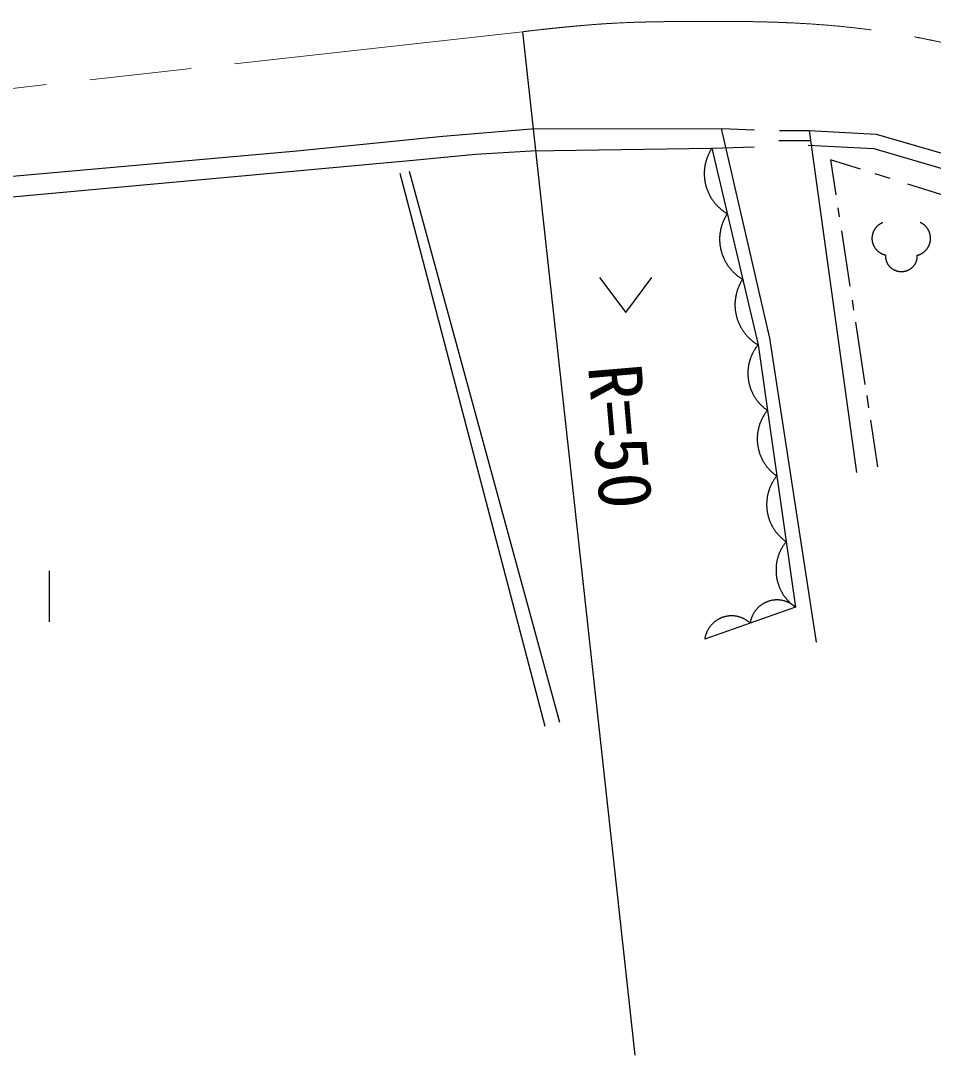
# Model space of a CAD drawing. Units: millimetres, scale not verified. Extents: x 40000 to 680000, y 20000 to 380000.
# Drawn here: x 145487 to 176815, y 282518 to 318051 of the extents above; entities that cross this region are included whole.
import ezdxf
from ezdxf.enums import TextEntityAlignment as Align

# ---------------------------------------------------------------- set-up
doc = ezdxf.new("R2010")
doc.units = ezdxf.units.MM
doc.header["$LTSCALE"] = 1000
doc.linetypes.add('CHAIN', pattern=[18.5, 12, -1.5, 3.5, -1.5])
for name, color, linetype, lineweight in [('M-BGD', 7, 'Continuous', 25), ('M-BMK', 2, 'CHAIN', 13), ('M-BMK-SRVR', 3, 'Continuous', 25)]:
    doc.layers.add(name, color=color, linetype=linetype, lineweight=lineweight)
doc.styles.add('ＭＳ ゴシック', font='')
doc.styles.get('ＭＳ ゴシック').set_extended_font_data('MS Gothic')

msp = doc.modelspace()

# ---------------------------------------------------------------- linework, layer by layer
at = {"layer": 'M-BGD'}
for p, q in [((159979, 314089), (163010, 314339)), ((163010, 314339), (169548, 314343)), ((171204, 307145), (169548, 314343)), ((169548, 314343), (170676, 314297)), ((171530, 314278), (172549, 314278)), ((172549, 314278), (174184, 302535)), ((172549, 314278), (174857, 314158)), ((174857, 314158), (181220, 312292)), ((154966, 313577), (159979, 314089)), ((171514, 313936), (172598, 313932)), ((172523, 313779), (174772, 313662)), ((132106, 311545), (154966, 313577)), ((158718, 313241), (161096, 313472)), ((161096, 313472), (163010, 313577)), ((163010, 313577), (169217, 313677)), ((169217, 313677), (170671, 313724)), ((169217, 313677), (170799, 306920)), ((174772, 313662), (181065, 311817)), ((132178, 310808), (158334, 313206)), ((158334, 313206), (158718, 313241)), ((174310, 312951), (173287, 313273)), ((173287, 313273), (173471, 312072)), ((158500, 312812), (163482, 293824)), ((158827, 312878), (163980, 293954)), ((175330, 312631), (174821, 312791)), ((178207, 311726), (175942, 312438)), ((173540, 311624), (173587, 311314)), ((173661, 310832), (173951, 308939)), ((165358, 309233), (166258, 308033)), ((166258, 308033), (167158, 309233)), ((174026, 308450), (174078, 308112)), ((174142, 307694), (174469, 305561)), ((172809, 296712), (171204, 307145)), ((170799, 306920), (172087, 297907)), ((174528, 305175), (174593, 304751)), ((174657, 304332), (174903, 302726)), ((146472, 297405), (146472, 299155)), ((172087, 297907), (168969, 296813))]:
    msp.add_line(p, q, dxfattribs=at)
for points in [[(169217, 313677), (169201, 313654), (169186, 313630), (169172, 313606), (169158, 313581), (169144, 313557), (169131, 313532), (169118, 313507), (169106, 313482), (169094, 313456), (169083, 313430), (169072, 313404), (169061, 313378), (169051, 313352), (169041, 313325), (169032, 313299), (169024, 313272), (169016, 313245), (169008, 313218), (169001, 313191), (168994, 313163), (168988, 313136), (168982, 313108), (168977, 313080), (168972, 313053), (168968, 313025), (168964, 312997), (168961, 312969), (168958, 312941), (168956, 312913), (168954, 312885), (168953, 312857), (168952, 312828), (168952, 312800), (168952, 312772), (168953, 312744), (168954, 312716), (168956, 312688), (168958, 312660), (168961, 312632), (168964, 312604), (168968, 312576), (168972, 312548), (168976, 312520), (168982, 312492), (168987, 312465), (168994, 312437), (169000, 312410), (169007, 312383), (169015, 312356), (169023, 312329), (169032, 312302), (169041, 312275), (169050, 312249), (169060, 312222), (169071, 312196), (169082, 312170), (169093, 312144), (169105, 312119), (169117, 312093), (169130, 312068), (169143, 312043), (169157, 312019), (169171, 311994), (169185, 311970), (169200, 311946), (169216, 311923), (169231, 311899), (169247, 311876), (169264, 311854), (169281, 311831), (169298, 311809), (169316, 311787), (169334, 311765), (169353, 311744), (169372, 311723), (169391, 311703), (169411, 311683), (169431, 311663), (169451, 311643), (169472, 311624), (169493, 311605), (169514, 311587), (169536, 311569), (169558, 311551), (169580, 311534), (169603, 311517), (169625, 311501), (169649, 311485), (169672, 311469), (169696, 311454), (169720, 311439), (169744, 311425)], [(169744, 311425), (169729, 311401), (169714, 311378), (169699, 311353), (169685, 311329), (169671, 311304), (169658, 311279), (169645, 311254), (169633, 311229), (169621, 311204), (169610, 311178), (169599, 311152), (169588, 311126), (169578, 311099), (169569, 311073), (169560, 311046), (169551, 311019), (169543, 310992), (169535, 310965), (169528, 310938), (169521, 310911), (169515, 310883), (169509, 310856), (169504, 310828), (169499, 310800), (169495, 310772), (169491, 310744), (169488, 310716), (169485, 310688), (169483, 310660), (169481, 310632), (169480, 310604), (169479, 310576), (169479, 310548), (169479, 310520), (169480, 310491), (169481, 310463), (169483, 310435), (169485, 310407), (169488, 310379), (169491, 310351), (169495, 310323), (169499, 310295), (169504, 310268), (169509, 310240), (169515, 310212), (169521, 310185), (169527, 310157), (169535, 310130), (169542, 310103), (169550, 310076), (169559, 310049), (169568, 310023), (169578, 309996), (169588, 309970), (169598, 309944), (169609, 309918), (169620, 309892), (169632, 309866), (169644, 309841), (169657, 309816), (169670, 309791), (169684, 309766), (169698, 309742), (169713, 309718), (169728, 309694), (169743, 309670), (169759, 309647), (169775, 309624), (169791, 309601), (169808, 309579), (169826, 309556), (169843, 309535), (169862, 309513), (169880, 309492), (169899, 309471), (169918, 309450), (169938, 309430), (169958, 309410), (169978, 309391), (169999, 309372), (170020, 309353), (170041, 309335), (170063, 309317), (170085, 309299), (170107, 309282), (170130, 309265), (170153, 309248), (170176, 309232), (170199, 309217), (170223, 309202), (170247, 309187), (170271, 309173)], [(175186, 309991), (175176, 309994), (175165, 309996), (175155, 309999), (175145, 310002), (175135, 310005), (175125, 310009), (175115, 310012), (175105, 310016), (175095, 310020), (175085, 310024), (175075, 310028), (175066, 310032), (175056, 310037), (175047, 310041), (175037, 310046), (175028, 310051), (175019, 310057), (175010, 310062), (175001, 310067), (174992, 310073), (174983, 310079), (174974, 310085), (174966, 310091), (174957, 310097), (174949, 310104), (174940, 310110), (174932, 310117), (174924, 310124), (174916, 310131), (174909, 310138), (174901, 310146), (174893, 310153), (174886, 310161), (174879, 310168), (174872, 310176), (174865, 310184), (174858, 310192), (174851, 310200), (174844, 310209), (174838, 310217), (174832, 310226), (174826, 310234), (174820, 310243), (174814, 310252), (174808, 310261), (174803, 310270), (174797, 310279), (174792, 310288), (174787, 310298), (174782, 310307), (174778, 310316), (174773, 310326), (174769, 310336), (174765, 310345), (174761, 310355), (174757, 310365), (174753, 310375), (174750, 310385), (174747, 310395), (174744, 310405), (174741, 310415), (174738, 310426), (174735, 310436), (174733, 310446), (174731, 310457), (174729, 310467), (174727, 310477), (174725, 310488), (174724, 310498), (174723, 310509), (174722, 310519), (174721, 310530), (174720, 310541), (174719, 310551), (174719, 310562), (174719, 310572), (174719, 310583), (174719, 310593), (174720, 310604), (174720, 310615), (174721, 310625), (174722, 310636), (174723, 310646), (174724, 310657), (174726, 310667), (174728, 310678), (174730, 310688), (174732, 310698), (174734, 310709), (174736, 310719), (174739, 310729), (174742, 310739), (174745, 310750), (174748, 310760), (174751, 310770), (174755, 310780), (174759, 310790), (174762, 310800), (174767, 310809), (174771, 310819), (174775, 310829), (174780, 310838), (174784, 310848), (174789, 310857), (174794, 310866), (174800, 310876), (174805, 310885), (174811, 310894), (174816, 310903), (174822, 310911), (174828, 310920), (174834, 310929), (174841, 310937), (174847, 310946), (174854, 310954), (174860, 310962), (174867, 310970), (174874, 310978), (174882, 310986), (174889, 310993), (174896, 311001), (174904, 311008), (174912, 311015), (174920, 311023), (174927, 311030), (174936, 311036), (174944, 311043), (174952, 311050), (174961, 311056), (174969, 311062), (174978, 311068), (174987, 311074), (174995, 311080), (175004, 311086), (175013, 311091), (175023, 311096), (175032, 311102), (175041, 311106), (175051, 311111), (175060, 311116), (175070, 311120), (175079, 311125)], [(176253, 309991), (176263, 309994), (176273, 309996), (176283, 309999), (176293, 310002), (176304, 310005), (176314, 310009), (176324, 310012), (176334, 310016), (176343, 310020), (176353, 310024), (176363, 310028), (176373, 310032), (176382, 310037), (176392, 310041), (176401, 310046), (176410, 310051), (176420, 310057), (176429, 310062), (176438, 310067), (176447, 310073), (176455, 310079), (176464, 310085), (176473, 310091), (176481, 310097), (176490, 310104), (176498, 310110), (176506, 310117), (176514, 310124), (176522, 310131), (176530, 310138), (176538, 310146), (176545, 310153), (176552, 310161), (176560, 310168), (176567, 310176), (176574, 310184), (176581, 310192), (176587, 310200), (176594, 310209), (176600, 310217), (176607, 310226), (176613, 310234), (176619, 310243), (176624, 310252), (176630, 310261), (176636, 310270), (176641, 310279), (176646, 310288), (176651, 310298), (176656, 310307), (176661, 310316), (176665, 310326), (176669, 310336), (176674, 310345), (176678, 310355), (176681, 310365), (176685, 310375), (176688, 310385), (176692, 310395), (176695, 310405), (176698, 310415), (176700, 310426), (176703, 310436), (176705, 310446), (176708, 310457), (176710, 310467), (176711, 310477), (176713, 310488), (176714, 310498), (176716, 310509), (176717, 310519), (176718, 310530), (176718, 310541), (176719, 310551), (176719, 310562), (176719, 310572), (176719, 310583), (176719, 310593), (176719, 310604), (176718, 310615), (176717, 310625), (176716, 310636), (176715, 310646), (176714, 310657), (176712, 310667), (176711, 310678), (176709, 310688), (176707, 310698), (176704, 310709), (176702, 310719), (176699, 310729), (176697, 310739), (176694, 310750), (176690, 310760), (176687, 310770), (176683, 310780), (176680, 310790), (176676, 310800), (176672, 310809), (176668, 310819), (176663, 310829), (176659, 310838), (176654, 310848), (176649, 310857), (176644, 310866), (176639, 310876), (176633, 310885), (176628, 310894), (176622, 310903), (176616, 310911), (176610, 310920), (176604, 310929), (176598, 310937), (176591, 310946), (176585, 310954), (176578, 310962), (176571, 310970), (176564, 310978), (176557, 310986), (176549, 310993), (176542, 311001), (176534, 311008), (176527, 311015), (176519, 311023), (176511, 311030), (176503, 311036), (176495, 311043), (176486, 311050), (176478, 311056), (176469, 311062), (176461, 311068), (176452, 311074), (176443, 311080), (176434, 311086), (176425, 311091), (176416, 311096), (176407, 311102), (176397, 311106), (176388, 311111), (176378, 311116), (176369, 311120), (176359, 311125)], [(176253, 309991), (176253, 309982), (176253, 309973), (176253, 309963), (176253, 309954), (176253, 309944), (176253, 309935), (176252, 309925), (176252, 309916), (176251, 309907), (176250, 309897), (176249, 309888), (176247, 309879), (176246, 309869), (176244, 309860), (176242, 309851), (176240, 309842), (176238, 309832), (176236, 309823), (176233, 309814), (176231, 309805), (176228, 309796), (176225, 309787), (176222, 309778), (176219, 309769), (176215, 309761), (176212, 309752), (176208, 309743), (176204, 309735), (176200, 309726), (176196, 309718), (176192, 309709), (176187, 309701), (176182, 309693), (176178, 309685), (176173, 309677), (176168, 309669), (176163, 309661), (176157, 309653), (176152, 309645), (176146, 309638), (176140, 309630), (176135, 309623), (176129, 309616), (176122, 309609), (176116, 309601), (176110, 309595), (176103, 309588), (176097, 309581), (176090, 309574), (176083, 309568), (176076, 309562), (176069, 309555), (176062, 309549), (176055, 309543), (176047, 309537), (176040, 309532), (176032, 309526), (176025, 309521), (176017, 309515), (176009, 309510), (176001, 309505), (175993, 309500), (175985, 309495), (175977, 309491), (175968, 309486), (175960, 309482), (175951, 309478), (175943, 309474), (175934, 309470), (175926, 309466), (175917, 309463), (175908, 309459), (175899, 309456), (175890, 309453), (175881, 309450), (175872, 309447), (175863, 309445), (175854, 309442), (175845, 309440), (175836, 309438), (175827, 309436), (175818, 309434), (175808, 309432), (175799, 309431), (175790, 309429), (175780, 309428), (175771, 309427), (175762, 309426), (175752, 309426), (175743, 309425), (175733, 309425), (175724, 309425), (175714, 309425), (175705, 309425), (175696, 309425), (175686, 309426), (175677, 309426), (175667, 309427), (175658, 309428), (175649, 309429), (175639, 309431), (175630, 309432), (175621, 309434), (175612, 309436), (175602, 309438), (175593, 309440), (175584, 309442), (175575, 309445), (175566, 309447), (175557, 309450), (175548, 309453), (175539, 309456), (175530, 309459), (175521, 309463), (175513, 309466), (175504, 309470), (175495, 309474), (175487, 309478), (175478, 309482), (175470, 309486), (175462, 309491), (175454, 309495), (175445, 309500), (175437, 309505), (175429, 309510), (175422, 309515), (175414, 309521), (175406, 309526), (175398, 309532), (175391, 309537), (175384, 309543), (175376, 309549), (175369, 309555), (175362, 309562), (175355, 309568), (175348, 309574), (175342, 309581), (175335, 309588), (175328, 309595), (175322, 309601), (175316, 309609), (175310, 309616), (175304, 309623), (175298, 309630), (175292, 309638), (175287, 309645), (175281, 309653), (175276, 309661), (175271, 309669), (175266, 309677), (175261, 309685), (175256, 309693), (175251, 309701), (175247, 309709), (175242, 309718), (175238, 309726), (175234, 309735), (175230, 309743), (175227, 309752), (175223, 309761), (175220, 309769), (175216, 309778), (175213, 309787), (175210, 309796), (175208, 309805), (175205, 309814), (175202, 309823), (175200, 309832), (175198, 309842), (175196, 309851), (175194, 309860), (175192, 309869), (175191, 309879), (175190, 309888), (175188, 309897), (175187, 309907), (175187, 309916), (175186, 309925), (175185, 309935), (175185, 309944), (175185, 309954), (175185, 309963), (175185, 309973), (175185, 309982), (175186, 309991)], [(170271, 309173), (170256, 309149), (170241, 309125), (170226, 309101), (170212, 309077), (170199, 309052), (170185, 309027), (170173, 309002), (170160, 308977), (170149, 308951), (170137, 308925), (170126, 308899), (170116, 308873), (170106, 308847), (170096, 308820), (170087, 308794), (170078, 308767), (170070, 308740), (170062, 308713), (170055, 308686), (170049, 308658), (170042, 308631), (170037, 308603), (170031, 308576), (170027, 308548), (170022, 308520), (170019, 308492), (170015, 308464), (170013, 308436), (170010, 308408), (170009, 308380), (170007, 308352), (170007, 308323), (170006, 308295), (170007, 308267), (170007, 308239), (170008, 308211), (170010, 308183), (170012, 308155), (170015, 308127), (170018, 308099), (170022, 308071), (170026, 308043), (170031, 308015), (170036, 307987), (170042, 307960), (170048, 307932), (170055, 307905), (170062, 307878), (170070, 307851), (170078, 307824), (170086, 307797), (170095, 307770), (170105, 307744), (170115, 307717), (170125, 307691), (170136, 307665), (170148, 307639), (170159, 307614), (170172, 307589), (170185, 307563), (170198, 307538), (170211, 307514), (170225, 307489), (170240, 307465), (170255, 307441), (170270, 307418), (170286, 307394), (170302, 307371), (170319, 307349), (170336, 307326), (170353, 307304), (170371, 307282), (170389, 307261), (170407, 307239), (170426, 307218), (170446, 307198), (170465, 307178), (170485, 307158), (170506, 307138), (170526, 307119), (170547, 307100), (170569, 307082), (170590, 307064), (170612, 307046), (170634, 307029), (170657, 307012), (170680, 306996), (170703, 306980), (170727, 306964), (170750, 306949), (170774, 306934), (170799, 306920)], [(170799, 306920), (170781, 306899), (170764, 306877), (170748, 306855), (170732, 306832), (170716, 306810), (170701, 306787), (170686, 306764), (170672, 306740), (170658, 306717), (170644, 306693), (170631, 306669), (170618, 306644), (170606, 306620), (170594, 306595), (170583, 306570), (170572, 306545), (170561, 306519), (170551, 306494), (170542, 306468), (170532, 306442), (170524, 306416), (170515, 306389), (170508, 306363), (170500, 306337), (170494, 306310), (170487, 306283), (170482, 306256), (170476, 306229), (170471, 306202), (170467, 306175), (170463, 306148), (170460, 306120), (170457, 306093), (170454, 306066), (170452, 306038), (170451, 306011), (170450, 305983), (170449, 305956), (170449, 305928), (170450, 305901), (170451, 305873), (170452, 305846), (170454, 305818), (170456, 305791), (170459, 305764), (170463, 305736), (170467, 305709), (170471, 305682), (170476, 305655), (170481, 305628), (170487, 305601), (170493, 305574), (170500, 305547), (170507, 305521), (170515, 305495), (170523, 305468), (170532, 305442), (170541, 305416), (170551, 305390), (170561, 305365), (170571, 305339), (170582, 305314), (170593, 305289), (170605, 305264), (170618, 305240), (170630, 305215), (170643, 305191), (170657, 305167), (170671, 305143), (170685, 305120), (170700, 305097), (170715, 305074), (170731, 305051), (170747, 305029), (170764, 305007), (170780, 304985), (170798, 304964), (170815, 304943), (170833, 304922), (170852, 304901), (170870, 304881), (170889, 304861), (170909, 304842), (170928, 304822), (170949, 304804), (170969, 304785), (170990, 304767), (171011, 304749), (171032, 304732), (171054, 304715), (171076, 304699), (171098, 304682), (171121, 304667)], [(171121, 304667), (171103, 304645), (171087, 304624), (171070, 304602), (171054, 304579), (171038, 304557), (171023, 304534), (171008, 304511), (170994, 304487), (170980, 304463), (170966, 304439), (170953, 304415), (170940, 304391), (170928, 304366), (170916, 304342), (170905, 304316), (170894, 304291), (170883, 304266), (170873, 304240), (170864, 304214), (170854, 304188), (170846, 304162), (170838, 304136), (170830, 304110), (170823, 304083), (170816, 304057), (170809, 304030), (170804, 304003), (170798, 303976), (170793, 303949), (170789, 303922), (170785, 303894), (170782, 303867), (170779, 303840), (170776, 303812), (170774, 303785), (170773, 303757), (170772, 303730), (170771, 303702), (170771, 303675), (170772, 303647), (170773, 303620), (170774, 303592), (170776, 303565), (170778, 303538), (170781, 303510), (170785, 303483), (170789, 303456), (170793, 303429), (170798, 303401), (170803, 303374), (170809, 303348), (170815, 303321), (170822, 303294), (170829, 303268), (170837, 303241), (170845, 303215), (170854, 303189), (170863, 303163), (170873, 303137), (170883, 303111), (170893, 303086), (170904, 303061), (170916, 303036), (170927, 303011), (170940, 302986), (170952, 302962), (170965, 302938), (170979, 302914), (170993, 302890), (171007, 302867), (171022, 302843), (171038, 302821), (171053, 302798), (171069, 302776), (171086, 302754), (171102, 302732), (171120, 302710), (171137, 302689), (171155, 302668), (171174, 302648), (171192, 302628), (171211, 302608), (171231, 302588), (171250, 302569), (171271, 302550), (171291, 302532), (171312, 302514), (171333, 302496), (171354, 302479), (171376, 302462), (171398, 302445), (171420, 302429), (171443, 302413)], [(171443, 302413), (171425, 302392), (171409, 302370), (171392, 302348), (171376, 302326), (171360, 302303), (171345, 302280), (171330, 302257), (171316, 302234), (171302, 302210), (171288, 302186), (171275, 302162), (171262, 302138), (171250, 302113), (171238, 302088), (171227, 302063), (171216, 302038), (171205, 302012), (171195, 301987), (171186, 301961), (171176, 301935), (171168, 301909), (171160, 301883), (171152, 301856), (171145, 301830), (171138, 301803), (171131, 301776), (171126, 301750), (171120, 301723), (171115, 301695), (171111, 301668), (171107, 301641), (171104, 301614), (171101, 301586), (171098, 301559), (171096, 301532), (171095, 301504), (171094, 301477), (171093, 301449), (171093, 301422), (171094, 301394), (171095, 301367), (171096, 301339), (171098, 301312), (171100, 301284), (171103, 301257), (171107, 301230), (171111, 301202), (171115, 301175), (171120, 301148), (171125, 301121), (171131, 301094), (171137, 301068), (171144, 301041), (171151, 301014), (171159, 300988), (171167, 300962), (171176, 300936), (171185, 300910), (171195, 300884), (171205, 300858), (171215, 300833), (171226, 300807), (171238, 300782), (171249, 300758), (171262, 300733), (171274, 300709), (171288, 300684), (171301, 300660), (171315, 300637), (171329, 300613), (171344, 300590), (171360, 300567), (171375, 300545), (171391, 300522), (171408, 300500), (171425, 300478), (171442, 300457), (171459, 300436), (171477, 300415), (171496, 300395), (171514, 300374), (171533, 300354), (171553, 300335), (171573, 300316), (171593, 300297), (171613, 300279), (171634, 300261), (171655, 300243), (171676, 300225), (171698, 300209), (171720, 300192), (171742, 300176), (171765, 300160)], [(171765, 300160), (171747, 300139), (171731, 300117), (171714, 300095), (171698, 300073), (171682, 300050), (171667, 300027), (171652, 300004), (171638, 299980), (171624, 299957), (171610, 299933), (171597, 299909), (171584, 299884), (171572, 299860), (171560, 299835), (171549, 299810), (171538, 299785), (171527, 299759), (171517, 299734), (171508, 299708), (171498, 299682), (171490, 299656), (171482, 299629), (171474, 299603), (171467, 299577), (171460, 299550), (171453, 299523), (171448, 299496), (171442, 299469), (171437, 299442), (171433, 299415), (171429, 299388), (171426, 299360), (171423, 299333), (171420, 299306), (171418, 299278), (171417, 299251), (171416, 299223), (171415, 299196), (171415, 299168), (171416, 299141), (171417, 299113), (171418, 299086), (171420, 299058), (171423, 299031), (171425, 299004), (171429, 298976), (171433, 298949), (171437, 298922), (171442, 298895), (171447, 298868), (171453, 298841), (171459, 298814), (171466, 298788), (171473, 298761), (171481, 298735), (171489, 298708), (171498, 298682), (171507, 298656), (171517, 298630), (171527, 298605), (171537, 298579), (171548, 298554), (171560, 298529), (171571, 298504), (171584, 298480), (171596, 298455), (171610, 298431), (171623, 298407), (171637, 298383), (171652, 298360), (171666, 298337), (171682, 298314), (171697, 298291), (171713, 298269), (171730, 298247), (171747, 298225), (171764, 298204), (171781, 298183), (171799, 298162), (171818, 298141), (171836, 298121), (171855, 298101), (171875, 298082), (171895, 298063), (171915, 298044), (171935, 298025), (171956, 298007), (171977, 297989), (171998, 297972), (172020, 297955), (172042, 297939), (172064, 297923), (172087, 297907)], [(172087, 297907), (172075, 297918), (172062, 297929), (172050, 297940), (172037, 297950), (172024, 297960), (172011, 297970), (171998, 297980), (171984, 297990), (171971, 297999), (171957, 298008), (171943, 298017), (171929, 298026), (171915, 298034), (171900, 298042), (171886, 298050), (171871, 298057), (171856, 298065), (171841, 298072), (171826, 298079), (171811, 298085), (171796, 298091), (171780, 298097), (171765, 298103), (171749, 298108), (171734, 298114), (171718, 298118), (171702, 298123), (171686, 298127), (171670, 298131), (171654, 298135), (171638, 298139), (171622, 298142), (171605, 298145), (171589, 298147), (171573, 298150), (171556, 298152), (171540, 298153), (171524, 298155), (171507, 298156), (171491, 298157), (171474, 298157), (171458, 298158), (171441, 298158), (171425, 298157), (171408, 298157), (171392, 298156), (171375, 298155), (171359, 298153), (171342, 298151), (171326, 298149), (171310, 298147), (171293, 298144), (171277, 298141), (171261, 298138), (171245, 298135), (171229, 298131), (171213, 298127), (171197, 298122), (171181, 298118), (171165, 298113), (171150, 298108), (171134, 298102), (171118, 298096), (171103, 298090), (171088, 298084), (171073, 298078), (171058, 298071), (171043, 298064), (171028, 298056), (171013, 298049), (170999, 298041), (170984, 298033), (170970, 298024), (170956, 298016), (170942, 298007), (170928, 297998), (170915, 297988), (170901, 297979), (170888, 297969), (170875, 297959), (170862, 297949), (170850, 297938), (170837, 297927), (170825, 297916), (170813, 297905), (170801, 297894), (170789, 297882), (170777, 297870), (170766, 297858), (170755, 297846), (170744, 297834), (170733, 297821), (170723, 297808), (170713, 297795), (170703, 297782), (170693, 297769), (170684, 297755), (170674, 297742), (170665, 297728), (170656, 297714), (170648, 297700), (170640, 297686), (170632, 297671), (170624, 297657), (170616, 297642), (170609, 297627), (170602, 297612), (170595, 297597), (170589, 297582), (170583, 297567), (170577, 297551), (170571, 297536), (170566, 297520), (170561, 297504), (170556, 297489), (170552, 297473), (170547, 297457), (170543, 297441), (170540, 297425), (170536, 297408), (170533, 297392), (170530, 297376), (170528, 297360)], [(170528, 297360), (170516, 297371), (170503, 297382), (170491, 297392), (170478, 297403), (170465, 297413), (170452, 297423), (170439, 297433), (170425, 297443), (170412, 297452), (170398, 297461), (170384, 297470), (170370, 297478), (170356, 297487), (170341, 297495), (170327, 297503), (170312, 297510), (170297, 297518), (170282, 297525), (170267, 297531), (170252, 297538), (170237, 297544), (170221, 297550), (170206, 297556), (170190, 297561), (170175, 297566), (170159, 297571), (170143, 297576), (170127, 297580), (170111, 297584), (170095, 297588), (170079, 297591), (170063, 297595), (170046, 297598), (170030, 297600), (170014, 297602), (169997, 297604), (169981, 297606), (169965, 297608), (169948, 297609), (169932, 297610), (169915, 297610), (169899, 297610), (169882, 297610), (169866, 297610), (169849, 297610), (169833, 297609), (169816, 297607), (169800, 297606), (169783, 297604), (169767, 297602), (169751, 297600), (169734, 297597), (169718, 297594), (169702, 297591), (169686, 297588), (169670, 297584), (169654, 297580), (169638, 297575), (169622, 297571), (169606, 297566), (169591, 297561), (169575, 297555), (169560, 297549), (169544, 297543), (169529, 297537), (169514, 297531), (169499, 297524), (169484, 297517), (169469, 297509), (169454, 297502), (169440, 297494), (169426, 297486), (169411, 297477), (169397, 297469), (169383, 297460), (169370, 297451), (169356, 297441), (169343, 297432), (169329, 297422), (169316, 297412), (169303, 297402), (169291, 297391), (169278, 297380), (169266, 297369), (169254, 297358), (169242, 297347), (169230, 297335), (169218, 297323), (169207, 297311), (169196, 297299), (169185, 297287), (169175, 297274), (169164, 297261), (169154, 297248), (169144, 297235), (169134, 297222), (169125, 297208), (169115, 297195), (169106, 297181), (169098, 297167), (169089, 297153), (169081, 297138), (169073, 297124), (169065, 297109), (169057, 297095), (169050, 297080), (169043, 297065), (169037, 297050), (169030, 297035), (169024, 297019), (169018, 297004), (169012, 296989), (169007, 296973), (169002, 296957), (168997, 296941), (168993, 296926), (168988, 296910), (168984, 296894), (168981, 296877), (168977, 296861), (168974, 296845), (168971, 296829), (168969, 296813)]]:
    msp.add_lwpolyline(points, dxfattribs=at)
at = {"layer": 'M-BMK'}
msp.add_line((116054, 312485), (162711, 317672), dxfattribs=at)
msp.add_open_spline([(162711, 317672), (165464, 317992), (166356, 318014), (168699, 318027), (172853, 318051), (175246, 317849), (179261, 316783), (184064, 315509), (186772, 314618), (191163, 312293), (195741, 309869), (198155, 308090), (201910, 304521), (204345, 302207), (205341, 301140), (207586, 298315)], degree=3, knots=[0, 0, 0, 0, 1, 1, 1, 2, 2, 2, 3, 3, 3, 4, 4, 4, 5, 5, 5, 5], dxfattribs=at)
at = {"layer": 'M-BMK-SRVR'}
msp.add_line((162711, 317672), (166568, 282518), dxfattribs=at)

# ---------------------------------------------------------------- texts
at = {"layer": 'M-BMK-SRVR', "style": 'ＭＳ ゴシック'}
msp.add_text('R=50', height=1833, rotation=274.872, dxfattribs=at).set_placement((164625, 303653), align=Align.BOTTOM_CENTER)

doc.saveas('drawing.dxf')
